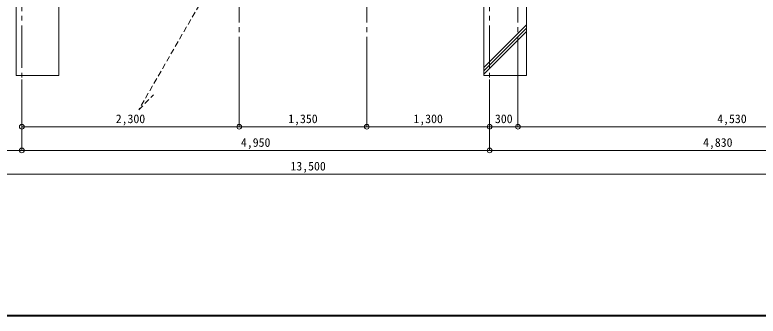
# Model space of a CAD drawing. Units: millimetres at full size, sheet at 1:50. Extents: x -9674 to 9699, y -6794 to 6791.
# Drawn here: x -3081 to 4784, y -6794 to -3612 of the extents above; entities that cross this region are included whole.
import ezdxf
from ezdxf.enums import TextEntityAlignment as Align

# ---------------------------------------------------------------- set-up
doc = ezdxf.new("R2010")
doc.units = ezdxf.units.MM
doc.header["$LTSCALE"] = 50
doc.header["$PDMODE"] = 32
doc.header["$PDSIZE"] = 50
doc.linetypes.add('CHAIN2', pattern=[12, 9, -1, 1, -1])
doc.linetypes.add('DASHED1', pattern=[1.8, 1.2, -0.6])
for name, color, linetype, lineweight in [('0-0_図面枠', 7, 'Continuous', 9), ('1-0_芯', 134, 'CHAIN2', 9), ('1-1_躯体', 134, 'Continuous', 9), ('1-8_ハッチ', 134, 'Continuous', 9), ('1-B_寸法', 134, 'Continuous', 9), ('2-C', 2, 'DASHED1', 25)]:
    doc.layers.add(name, color=color, linetype=linetype, lineweight=lineweight)
doc.styles.add('ＭＳ ゴシック', font='')
doc.styles.get('ＭＳ ゴシック').set_extended_font_data('MS Gothic')

msp = doc.modelspace()

# ---------------------------------------------------------------- linework, layer by layer
at = {"layer": '0-0_図面枠'}
for p, q in [((-9673.92, -6793.93), (9698.92, -6793.93)), ((-9672.16, -6792.16), (9697.16, -6792.16)), ((-9670.4, -6790.4), (9695.4, -6790.4)), ((9693.64, -6788.64), (-9668.64, -6788.64)), ((-9666.87, -6786.88), (9691.87, -6786.88)), ((-9665.11, -6785.11), (9690.11, -6785.11)), ((-9663.35, -6783.35), (9688.35, -6783.35))]:
    msp.add_line(p, q, dxfattribs=at)
at = {"layer": '1-0_芯'}
for p, q in [((-3007.33, 4677.08), (-3007.33, -4292.92)), ((1942.67, 4677.08), (1942.67, -4292.92)), ((-707.33, -4292.92), (-707.33, 521.08)), ((642.67, -4292.92), (642.67, -388.92)), ((2242.67, -4292.92), (2242.67, -388.92))]:
    msp.add_line(p, q, dxfattribs=at)
at = {"layer": '1-1_躯体'}
for p, q in [((-3067.33, -3382.92), (-3067.33, -4252.92)), ((-2617.33, -3382.92), (-2617.33, -4252.92)), ((1882.67, -3382.92), (1882.67, -4252.92)), ((2332.67, -3382.92), (2332.67, -4252.92)), ((-3067.33, -4252.92), (-2617.33, -4252.92)), ((1882.67, -4252.92), (2332.67, -4252.92))]:
    msp.add_line(p, q, dxfattribs=at)
at = {"layer": '1-8_ハッチ'}
for p, q in [((1882.67, -4166.04), (2332.67, -3716.04)), ((1882.67, -4201.4), (2332.67, -3751.4)), ((1882.67, -4236.75), (2332.67, -3786.75))]:
    msp.add_line(p, q, dxfattribs=at)
at = {"layer": '1-B_寸法'}
for p, q in [((-3007.33, -5042.92), (-3007.33, -4292.92)), ((-707.33, -4792.92), (-707.33, -4292.92)), ((642.67, -4792.92), (642.67, -4292.92)), ((1942.67, -5042.92), (1942.67, -4292.92)), ((2242.67, -4792.92), (2242.67, -4292.92)), ((-707.33, -4792.92), (-3007.33, -4792.92)), ((642.67, -4792.92), (-707.33, -4792.92)), ((1942.67, -4792.92), (642.67, -4792.92)), ((1942.67, -4792.92), (2242.67, -4792.92)), ((2242.67, -4792.92), (6772.67, -4792.92)), ((-6727.33, -5042.92), (-3007.33, -5042.92)), ((-3007.33, -5042.92), (1942.67, -5042.92)), ((1942.67, -5042.92), (6772.67, -5042.92)), ((-6727.33, -5292.92), (6772.67, -5292.92))]:
    msp.add_line(p, q, dxfattribs=at)
for p in [(-3007.33, -4792.92), (-707.33, -4792.92), (642.67, -4792.92), (1942.67, -4792.92), (2242.67, -4792.92), (-3007.33, -5042.92), (1942.67, -5042.92)]:
    msp.add_point(p, dxfattribs=at)
at = {"layer": '2-C', "color": 7, "lineweight": 9}
for p, q in [((-858.94, -3037.12), (-1768.98, -4613.36)), ((-1768.98, -4613.36), (-1613.22, -4457.6))]:
    msp.add_line(p, q, dxfattribs=at)

# ---------------------------------------------------------------- texts
at = {"layer": '1-B_寸法', "style": 'ＭＳ ゴシック'}
for s, p in [('2,300', (-2013.58, -4782.92)), ('1,350', (-188.58, -4782.92)), ('1,300', (1136.42, -4782.92)), ('300', (1998.92, -4782.92)), ('4,530', (4351.42, -4782.92)), ('4,950', (-688.58, -5032.92)), ('4,830', (4201.42, -5032.92)), ('13,500', (-164.83, -5282.92))]:
    msp.add_text(s, height=91.64, dxfattribs=at).set_placement(p, align=Align.BOTTOM_LEFT)

doc.saveas('drawing.dxf')
